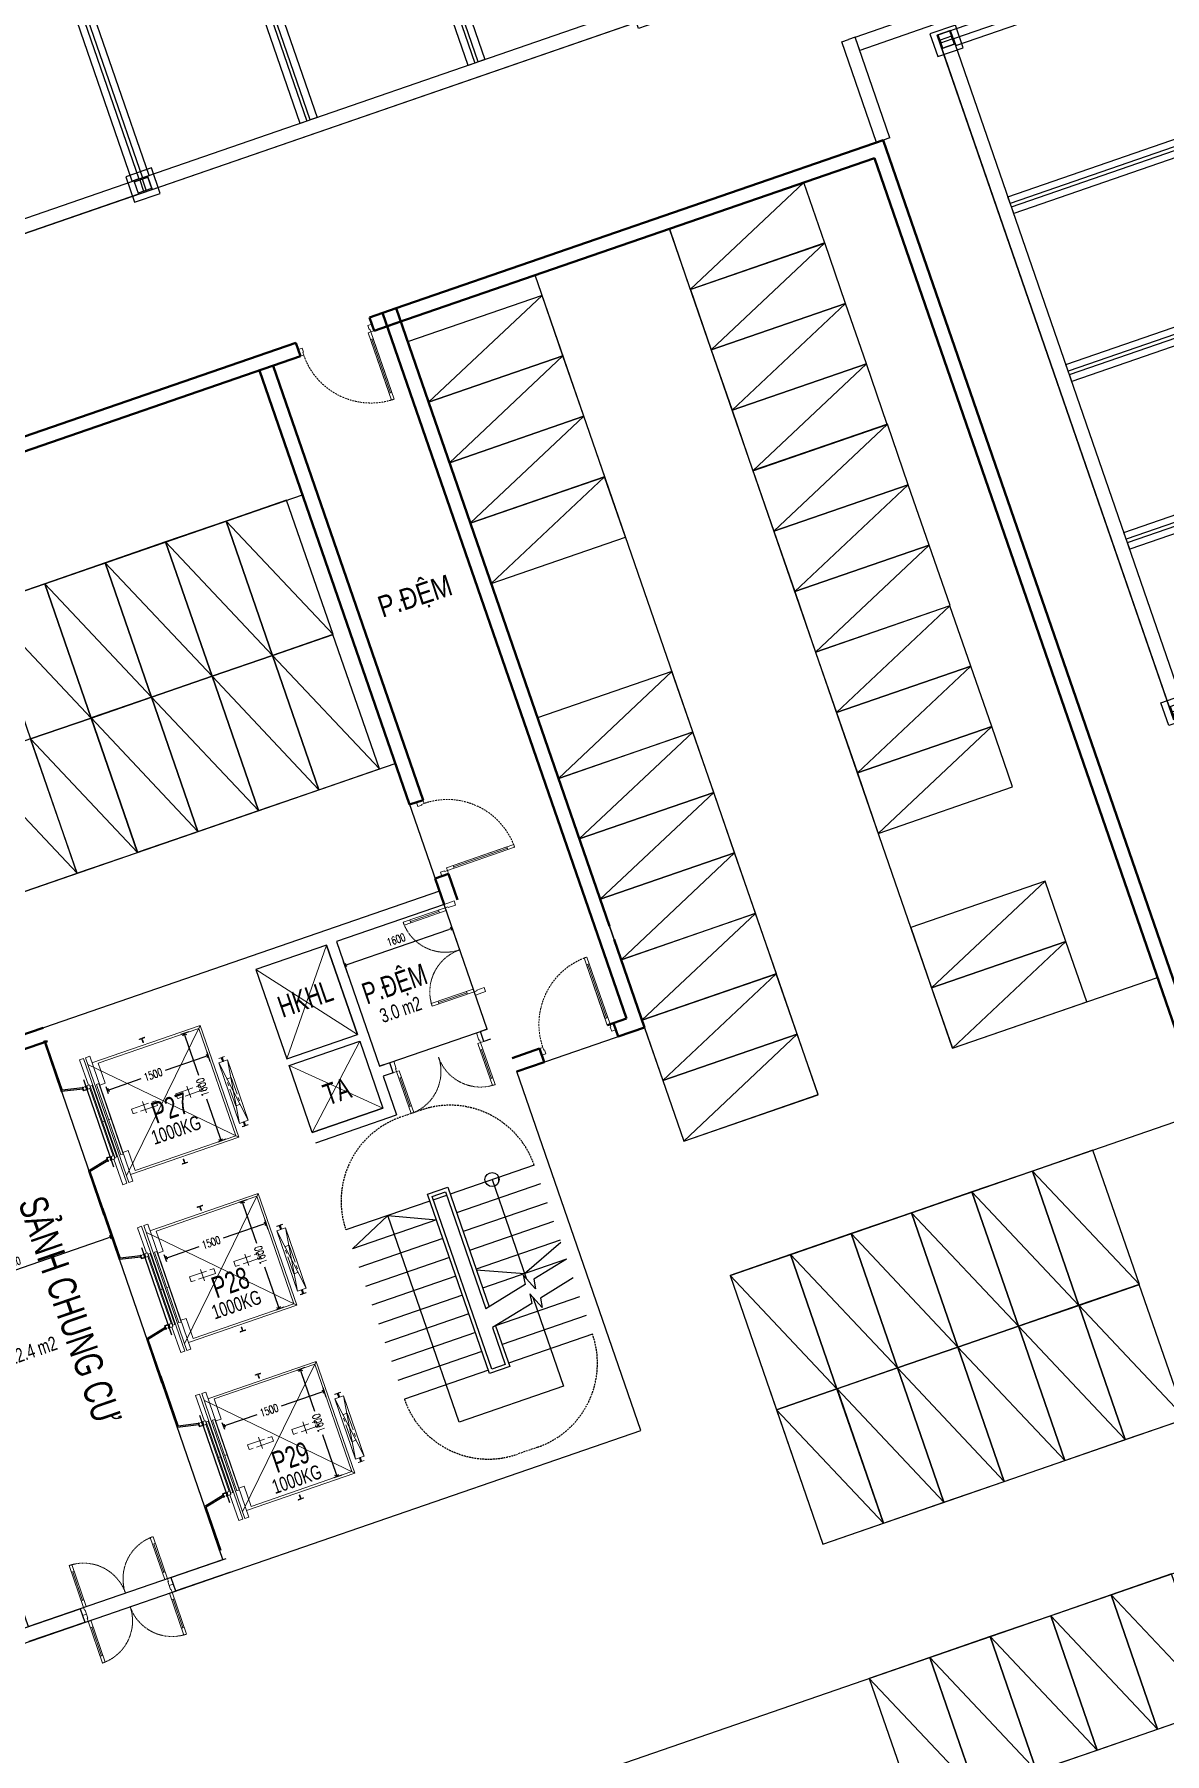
# Model space of a CAD drawing. Header units: millimetres. Extents: x -1534340 to 1713810, y -1348191 to 1114081.
# Drawn here: x 1259372 to 1275272, y -686458 to -662261 of the extents above; entities that cross this region are included whole.
import ezdxf
from ezdxf.enums import TextEntityAlignment as Align

# ---------------------------------------------------------------- set-up
doc = ezdxf.new("R2010")
doc.units = ezdxf.units.MM
doc.header["$LTSCALE"] = 100
doc.header["$PDMODE"] = 32
doc.header["$PDSIZE"] = 2.5
for name, pattern in [('DASHED', [4.5, 3, -1.5]), ('HIDDEN', [0.375, 0.25, -0.125]), ('Xref_ST_MBDV Cot vach 30.7.2022$0$CENTERX2', [4, 2.5, -0.5, 0.5, -0.5]), ('Xref_ST_MBDV Cot vach 30.7.2022$0$DASHDOT', [1, 0.5, -0.25, 0, -0.25]), ('Xref_ST_MBDV Cot vach 30.7.2022$0$HIDDEN', [0.375, 0.25, -0.125]), ('Xref_ST_MBDV Cot vach 30.7.2022$0$HIDDEN2', [0.1875, 0.125, -0.0625]), ('Xref_ST_MBDV Cot vach 30.7.2022$0$PHANTOMX2', [5, 2.5, -0.5, 0.5, -0.5, 0.5, -0.5])]:
    doc.linetypes.add(name, pattern=pattern)
for name, color, linetype in [('ccu12-Manh', 8, 'Continuous'), ('KT-Kich thuoc', 9, 'Continuous'), ('Wall FF', 4, 'Continuous'), ('xe cơ khí', 251, 'Continuous'), ('xemay', 39, 'Continuous'), ('Xref_ST_MBDV Cot vach 30.7.2022$0$A-FLOR-STRS-ARROW', 8, 'Continuous'), ('Xref_ST_MBDV Cot vach 30.7.2022$0$KT-Net manh', 139, 'Continuous'), ('Xref_ST_MBDV Cot vach 30.7.2022$0$KT-Text', 7, 'Continuous'), ('Xref_ST_MBDV Cot vach 30.7.2022$0$KT-Thay', 7, 'Continuous'), ('Xref_ST_MBDV Cot vach 30.7.2022$0$KT-Tuong', 1, 'Continuous'), ('Xref_ST_MBDV Cot vach 30.7.2022$0$Xref_ST_MBDV Cot vach 30.7.2022|Xref_ST_MBDV Cot vach 30.7.2022|Xref_ST_MBDV Cot vach 30.7.2022|Xref_ST_MBDV Cot vach 30.7.2022|A-WALL-PATT', 251, 'Continuous'), ('Xref_ST_MBDV Cot vach 30.7.2022$0$Xref_ST_MBDV Cot vach 30.7.2022|Xref_ST_MBDV Cot vach 30.7.2022|Xref_ST_MBDV Cot vach 30.7.2022|Xref_ST_MBDV Cot vach 30.7.2022|Site_plot line', 1, 'Xref_ST_MBDV Cot vach 30.7.2022$0$DASHDOT')]:
    doc.layers.add(name, color=color, linetype=linetype)
for name, color, linetype, lineweight in [('CUA', 37, 'Continuous', 13), ('KT-Net cat', 1, 'Continuous', 40), ('KT-TUONG', 2, 'Continuous', 13), ('SPE-MEP-HVAC', 140, 'Continuous', 0), ('Xref_ST_MBDV Cot vach 30.7.2022$0$CUA', 37, 'Continuous', 13), ('Xref_ST_MBDV Cot vach 30.7.2022$0$KT-Noi that', 36, 'Continuous', 9)]:
    doc.layers.add(name, color=color, linetype=linetype, lineweight=lineweight)
doc.styles.add('Xref_ST_MBDV Cot vach 30.7.2022$0$Arial', font='arial.ttf', dxfattribs={"width": 0.7})
doc.styles.add('Xref_ST_MBDV Cot vach 30.7.2022$0$DIM', font='vnsimli.shx', dxfattribs={"width": 0.7})
doc.styles.add('Xref_ST_MBDV Cot vach 30.7.2022$0$xref.N.Cot vach tang N2$0$DIM', font='vnsimli.shx', dxfattribs={"width": 0.7})
doc.dimstyles.new('Xref_ST_MBDV Cot vach 30.7.2022$0$CCU 1-100 A1', dxfattribs={"dimscale": 100, "dimtxt": 2.2, "dimasz": 1, "dimexe": 1, "dimexo": 0, "dimgap": 1, "dimtad": 1, "dimdec": 0, "dimdsep": 46, "dimtxsty": 'Xref_ST_MBDV Cot vach 30.7.2022$0$DIM', "dimblk1": 'Xref_ST_MBDV Cot vach 30.7.2022$0$_ARCHTICK', "dimblk2": 'Xref_ST_MBDV Cot vach 30.7.2022$0$_ARCHTICK', "dimsah": 1, "dimcen": 0, "dimdle": 1, "dimclrd": 256, "dimclre": 256, "dimclrt": 31, "dimadec": 0, "dimazin": 0, "dimtfac": 1, "dimtdec": 0, "dimtix": 1, "dimtmove": 2, "dimatfit": 3, "dimldrblk": 'Xref_ST_MBDV Cot vach 30.7.2022$0$_ARCHTICK', "dimfxl": 8, "dimtolj": 1, "dimarcsym": 0})
doc.dimstyles.new('Xref_ST_MBDV Cot vach 30.7.2022$0$xref.N.Cot vach tang N2$0$CCU 1-100 A1', dxfattribs={"dimscale": 100, "dimtxt": 2.2, "dimasz": 1, "dimexe": 1, "dimexo": 0, "dimgap": 1, "dimtad": 1, "dimdec": 0, "dimdsep": 46, "dimtxsty": 'Xref_ST_MBDV Cot vach 30.7.2022$0$xref.N.Cot vach tang N2$0$DIM', "dimblk1": 'Xref_ST_MBDV Cot vach 30.7.2022$0$xref.N.Cot vach tang N2$0$_ARCHTICK', "dimblk2": 'Xref_ST_MBDV Cot vach 30.7.2022$0$xref.N.Cot vach tang N2$0$_ARCHTICK', "dimsah": 1, "dimcen": 0, "dimdle": 1, "dimclrd": 256, "dimclre": 256, "dimclrt": 31, "dimadec": 0, "dimazin": 0, "dimtfac": 1, "dimtdec": 0, "dimtix": 1, "dimtmove": 2, "dimatfit": 3, "dimldrblk": 'Xref_ST_MBDV Cot vach 30.7.2022$0$xref.N.Cot vach tang N2$0$_ARCHTICK', "dimfxl": 8, "dimtolj": 1, "dimarcsym": 0})

# ---------------------------------------------------------------- blocks, each defined once
blk = doc.blocks.new('*U2308')
for p, q in [((-1260, 525), (-1300, 525)), ((-1280, 100), (-1280, 525)), ((-90, 525), (-50, 525)), ((-70, 100), (-70, 525)), ((-1260, 100), (-1300, 100)), ((-90, 100), (-50, 100))]:
    blk.add_line(p, q)
for points in [[(-1300, 0), (-1260, 0), (-1260, 625), (-1300, 625)], [(-50, 0), (-90, 0), (-90, 625), (-50, 625)], [(-1350, -150), (-1290, -150), (-1290, -40), (-1300, -40), (-1300, 0), (-1350, 0)], [(0, -150), (-60, -150), (-60, -40), (-50, -40), (-50, 0), (0, 0)]]:
    blk.add_lwpolyline(points, close=True)
at = {"linetype": 'Xref_ST_MBDV Cot vach 30.7.2022$0$HIDDEN2'}
for centre, start, end in [((-1300, 0), 0, 90), ((-50, 0), 90, 180)]:
    blk.add_arc(centre, 625, start, end, dxfattribs=at)
blk = doc.blocks.new('Xref_ST_MBDV Cot vach 30.7.2022$0$xref.N.Cot vach tang N2$0$_Open90')
at = {"color": 0, "linetype": 'ByBlock', "lineweight": -2}
for p, q in [((0, 0), (-1, 0)), ((-0.5, 0.5), (0, 0)), ((0, 0), (-0.5, -0.5))]:
    blk.add_line(p, q, dxfattribs=at)
blk = doc.blocks.new('*D321')
at = {"layer": 'Defpoints', "color": 5, "transparency": 16777216}
for p, q in [((-24794, 28127), (-23376, 28616)), ((-23259, 28433), (-23345, 28680)), ((-24772, 27910), (-24857, 28158))]:
    blk.add_line(p, q, dxfattribs=at)
at = {"layer": 'Defpoints', "color": 0, "transparency": 16777216}
for p in [(-23328, 28633), (-23259, 28433), (-24772, 27910)]:
    blk.add_point(p, dxfattribs=at)
at = {"layer": 'Defpoints', "color": 5, "transparency": 16777216, "xscale": 50, "yscale": 50, "zscale": 50}
for p, rotation in [((-23328, 28633), 19.04713795664901), ((-24841, 28111), 199.047137956649)]:
    blk.add_blockref('Xref_ST_MBDV Cot vach 30.7.2022$0$xref.N.Cot vach tang N2$0$_Open90', p, dxfattribs=dict(at, rotation=rotation))
at = {"layer": 'Defpoints', "color": 5, "transparency": 16777216, "insert": (-24119, 28471), "char_height": 110, "attachment_point": 5, "rotation": 19.0471, "style": 'Xref_ST_MBDV Cot vach 30.7.2022$0$xref.N.Cot vach tang N2$0$DIM'}
blk.add_mtext('\\A1;1600', dxfattribs=at)
blk = doc.blocks.new('Xref_ST_MBDV Cot vach 30.7.2022$0$xref.N.Cot vach tang N2$0$_ARCHTICK')
at = {"color": 0, "linetype": 'ByBlock', "const_width": 0.15}
blk.add_lwpolyline([(-0.5, -0.5), (0.5, 0.5)], dxfattribs=at)
blk = doc.blocks.new('*U2307')
for p, q in [((-1260, 525), (-1300, 525)), ((-1280, 100), (-1280, 525)), ((-90, 525), (-50, 525)), ((-70, 100), (-70, 525)), ((-1260, 100), (-1300, 100)), ((-90, 100), (-50, 100))]:
    blk.add_line(p, q)
for points in [[(-1300, 0), (-1260, 0), (-1260, 625), (-1300, 625)], [(-50, 0), (-90, 0), (-90, 625), (-50, 625)], [(-1350, -100), (-1290, -100), (-1290, -40), (-1300, -40), (-1300, 0), (-1350, 0)], [(0, -100), (-60, -100), (-60, -40), (-50, -40), (-50, 0), (0, 0)]]:
    blk.add_lwpolyline(points, close=True)
at = {"linetype": 'Xref_ST_MBDV Cot vach 30.7.2022$0$HIDDEN2'}
for centre, start, end in [((-1300, 0), 0, 90), ((-50, 0), 90, 180)]:
    blk.add_arc(centre, 625, start, end, dxfattribs=at)
blk = doc.blocks.new('*D319')
at = {"layer": 'Defpoints', "color": 5, "transparency": 16777216}
for p, q in [((-28253, 24664), (-28108, 24244)), ((-30818, 23362), (-28172, 24275)), ((-30994, 23718), (-30849, 23298))]:
    blk.add_line(p, q, dxfattribs=at)
at = {"layer": 'Defpoints', "color": 0, "transparency": 16777216}
for p in [(-28253, 24664), (-28124, 24292), (-30994, 23718)]:
    blk.add_point(p, dxfattribs=at)
at = {"layer": 'Defpoints', "color": 5, "transparency": 16777216, "xscale": 50, "yscale": 50, "zscale": 50}
for p, rotation in [((-28124, 24292), 19.04748280654089), ((-30866, 23345), 199.0474828065409)]:
    blk.add_blockref('Xref_ST_MBDV Cot vach 30.7.2022$0$xref.N.Cot vach tang N2$0$_Open90', p, dxfattribs=dict(at, rotation=rotation))
at = {"layer": 'Defpoints', "color": 5, "transparency": 16777216, "insert": (-29529, 23918), "char_height": 110, "attachment_point": 5, "rotation": 19.0475, "style": 'Xref_ST_MBDV Cot vach 30.7.2022$0$xref.N.Cot vach tang N2$0$DIM'}
blk.add_mtext('\\A1;2900', dxfattribs=at)
blk = doc.blocks.new('Xref_ST_MBDV Cot vach 30.7.2022$0$_Open90')
at = {"color": 0, "linetype": 'ByBlock', "lineweight": -2}
for p, q in [((0, 0), (-1, 0)), ((-0.5, 0.5), (0, 0)), ((0, 0), (-0.5, -0.5))]:
    blk.add_line(p, q, dxfattribs=at)
blk = doc.blocks.new('*D185')
at = {"layer": 'Defpoints', "color": 5, "transparency": 16777216}
for p, q in [((-2230, 1494), (-2230, 1596)), ((-2180, 1546), (-1728, 1546)), ((-780, 1546), (-1372, 1546)), ((-730, 1457), (-730, 1596))]:
    blk.add_line(p, q, dxfattribs=at)
at = {"layer": 'Defpoints', "color": 0, "transparency": 16777216}
for p in [(-2230, 1546), (-2230, 1494), (-730, 1457)]:
    blk.add_point(p, dxfattribs=at)
at = {"layer": 'Defpoints', "color": 5, "transparency": 16777216, "xscale": 50, "yscale": 50, "zscale": 50, "rotation": 180}
blk.add_blockref('Xref_ST_MBDV Cot vach 30.7.2022$0$_Open90', (-2230, 1546), dxfattribs=at)
at = {"layer": 'Defpoints', "color": 5, "transparency": 16777216, "xscale": 50, "yscale": 50, "zscale": 50}
blk.add_blockref('Xref_ST_MBDV Cot vach 30.7.2022$0$_Open90', (-730, 1546), dxfattribs=at)
at = {"layer": 'Defpoints', "color": 5, "transparency": 16777216, "insert": (-1550, 1546), "char_height": 110, "attachment_point": 5, "style": 'Xref_ST_MBDV Cot vach 30.7.2022$0$DIM'}
blk.add_mtext('\\A1;1500', dxfattribs=at)
blk = doc.blocks.new('Xref_ST_MBDV Cot vach 30.7.2022$0$_ARCHTICK')
at = {"color": 0, "linetype": 'ByBlock', "const_width": 0.15}
blk.add_lwpolyline([(-0.5, -0.5), (0.5, 0.5)], dxfattribs=at)
blk = doc.blocks.new('*D186')
at = {"layer": 'Defpoints', "color": 5, "transparency": 16777216}
for p, q in [((-879, 1950), (-1000, 1950)), ((-950, 1900), (-950, 1328)), ((-950, 400), (-950, 972)), ((-879, 350), (-1000, 350))]:
    blk.add_line(p, q, dxfattribs=at)
at = {"layer": 'Defpoints', "color": 0, "transparency": 16777216}
for p in [(-879, 1950), (-950, 350), (-879, 350)]:
    blk.add_point(p, dxfattribs=at)
at = {"layer": 'Defpoints', "color": 5, "transparency": 16777216, "xscale": 50, "yscale": 50, "zscale": 50}
for p, rotation in [((-950, 1950), 90), ((-950, 350), 270)]:
    blk.add_blockref('Xref_ST_MBDV Cot vach 30.7.2022$0$_Open90', p, dxfattribs=dict(at, rotation=rotation))
at = {"layer": 'Defpoints', "color": 5, "transparency": 16777216, "insert": (-950, 1150), "char_height": 110, "attachment_point": 5, "rotation": 90, "style": 'Xref_ST_MBDV Cot vach 30.7.2022$0$DIM'}
blk.add_mtext('\\A1;1600', dxfattribs=at)
blk = doc.blocks.new('Xref_ST_MBDV Cot vach 30.7.2022$0$Tuong Vay01-flat-1')
at = {"layer": 'Xref_ST_MBDV Cot vach 30.7.2022$0$Xref_ST_MBDV Cot vach 30.7.2022|Xref_ST_MBDV Cot vach 30.7.2022|Xref_ST_MBDV Cot vach 30.7.2022|Xref_ST_MBDV Cot vach 30.7.2022|A-WALL-PATT'}
h = blk.add_hatch(dxfattribs=at)
h.set_pattern_fill('ACET-2D-VATLIEU04', color=256, scale=50, pattern_type=2)
h.set_pattern_definition([(50, (-11139561.84, -1407213.45), (-225.902474, 189.5546825), [37.5, -412.5]), (355, (-11139561.84, -1407213.45), (32.127212, 367.215716), [30, -330]), (100.4514, (-11139531.95, -1407216.06), (-341.231527, -62.944187), [31.870095, -350.571056]), (46.1842, (-11139561.84, -1407113.45), (-319.180497, 306.252097), [56.25, -618.75]), (96.6356, (-11139517.37, -1407120.34), (-516.995922, -60.144022), [47.805144, -525.8565]), (351.1842, (-11139561.84, -1407113.45), (84.740774, 546.39543), [45, -495]), (21, (-11139511.84, -1407138.45), (-105.680822, 275.3079534), [37.5, -412.5]), (326, (-11139511.84, -1407138.45), (206.128805, 305.59852), [30, -330]), (71.4514, (-11139486.97, -1407155.22), (-328.963765, 110.380101), [31.870095, -350.571056]), (37.5, (-11139561.84, -1407213.45), (-78.1345294, 101.8269012), [0, -326, 0, -335, 0, -331.25]), (7.5, (-11139561.84, -1407213.45), (-23.2793464, 176.824191), [0, -191, 0, -318.5, 0, -126.25]), (327.5, (-11139673.34, -1407213.45), (71.9444175, 112.9301145), [0, -125, 0, -390, 0, -517.5000003]), (317.5, (-11139723.34, -1407213.45), (158.0205496, 172.449169), [0, -162.5, 0, -259, 0, -367.5]), (45, (-11139561.84, -1407213.45), (-150.260191, 150.260191), []), (45, (-11139561.84, -1407152.2), (-150.260191, 150.260191), [])])
h.paths.add_polyline_path([(-82665, -118500), (-81837, -121132), (-80903, -123728), (-79863, -126284), (-78720, -128795), (-77475, -131258), (-76131, -133667), (-74689, -136020), (-73153, -138312), (-71525, -140539), (-69807, -142699), (-68002, -144786), (-66114, -146798), (-64145, -148731), (-62100, -150582), (-59980, -152349), (-57790, -154027), (-55533, -155614), (-53213, -157109), (-50835, -158507), (-48401, -159807), (-45916, -161007), (-43385, -162104), (-40811, -163097), (-38198, -163985), (-35551, -164765), (-32875, -165436), (-30174, -165998), (-27451, -166448), (-24702, -166789), (-4397, -168938), (36420, -167648), (41836, -160719), (12445, -24368), (8473, -9249), (-4719, -5521), (-10557, -9947), (-34021, -27848), (-39777, -32009), (-41249, -35294), (-45787, -38574), (-49368, -38942), (-57644, -44924), (-59845, -46601), (-61969, -48362), (-64020, -50208), (-65993, -52137), (-67887, -54144), (-69696, -56226), (-71420, -58381), (-73054, -60604), (-74596, -62892), (-76043, -65242), (-77394, -67648), (-78645, -70107), (-79794, -72615), (-80841, -75168), (-81782, -77762), (-82617, -80392), (-83343, -83054), (-83961, -85743), (-84468, -88455), (-84865, -91186), (-85149, -93930), (-85321, -96684), (-85381, -99530), (-85329, -102201), (-85163, -104955), (-84886, -107701), (-84496, -110432), (-83996, -113146), (-83385, -115836)], flags=16)
h.paths.add_polyline_path([(-83625, -118781), (-82785, -121452), (-81837, -124086), (-80781, -126680), (-79621, -129228), (-78358, -131727), (-76994, -134172), (-75531, -136560), (-73973, -138886), (-72320, -141146), (-70577, -143337), (-68746, -145455), (-66829, -147497), (-64832, -149459), (-62755, -151337), (-60604, -153130), (-58382, -154833), (-56092, -156444), (-53738, -157960), (-51324, -159379), (-48854, -160699), (-46333, -161916), (-43764, -163030), (-41151, -164038), (-38500, -164938), (-35814, -165730), (-33098, -166411), (-30357, -166981), (-27595, -167438), (-24816, -167783), (-4434, -169940), (36920, -168633), (42913, -160966), (13418, -24135), (9295, -8442), (-4926, -4424), (-11163, -9151), (-34617, -27045), (-40580, -31355), (-42052, -34640), (-46156, -37607), (-49737, -37975), (-58240, -44121), (-60467, -45819), (-62623, -47605), (-64704, -49479), (-66707, -51435), (-68628, -53472), (-70465, -55586), (-72214, -57772), (-73872, -60029), (-75437, -62350), (-76905, -64734), (-78276, -67176), (-79545, -69672), (-80712, -72217), (-81774, -74808), (-82729, -77440), (-83576, -80109), (-84314, -82810), (-84940, -85539), (-85455, -88291), (-85857, -91062), (-86146, -93847), (-86321, -96642), (-86382, -99529), (-86328, -102241), (-86160, -105036), (-85879, -107821), (-85484, -110593), (-84976, -113347), (-84356, -116078)])
at = {"layer": 'Xref_ST_MBDV Cot vach 30.7.2022$0$Xref_ST_MBDV Cot vach 30.7.2022|Xref_ST_MBDV Cot vach 30.7.2022|Xref_ST_MBDV Cot vach 30.7.2022|Xref_ST_MBDV Cot vach 30.7.2022|Site_plot line', "ltscale": 5000}
blk.add_arc((-17764, -99529), 69167, 126.14636, 263.7927, dxfattribs=at)
blk = doc.blocks.new('*U2440')
blk.add_line((105, -62), (903, 2))
for points in [[(-100, -8), (-95, -68), (-35, -63), (-36, -53), (4, -50), (0, 0)], [(4, -50), (1001, 30), (1004, -10), (7, -90)], [(104, -42), (107, -82), (904, -18), (901, 22)], [(-12, -1104), (-17, -1045), (43, -1040), (44, -1050), (84, -1047), (88, -1096)]]:
    blk.add_lwpolyline(points, close=True)
at = {"linetype": 'HIDDEN'}
blk.add_arc((4, -50), 1000, 274.5788, 4.5788, dxfattribs=at)
blk = doc.blocks.new('*U2443')
blk.add_line((-94, -78), (-892, -142))
for points in [[(100, 8), (104, -52), (45, -57), (44, -47), (4, -50), (0, 0)], [(4, -50), (-993, -130), (-990, -170), (7, -90)], [(-96, -58), (-92, -98), (-890, -162), (-893, -122)], [(187, -1089), (183, -1029), (123, -1033), (124, -1043), (84, -1047), (88, -1096)]]:
    blk.add_lwpolyline(points, close=True)
at = {"linetype": 'HIDDEN'}
blk.add_arc((4, -50), 1000, 184.5788, 274.5788, dxfattribs=at)
blk = doc.blocks.new('cot')
at = {"layer": 'xe cơ khí'}
for points in [[(11052751, 1251358), (11053091, 1251358), (11053091, 1250978), (11052751, 1250978)], [(11052801, 1251268), (11053001, 1251268), (11053001, 1251252), (11052801, 1251252)], [(11052801, 1251268), (11053001, 1251268), (11053001, 1251068), (11052801, 1251068)], [(11052921, 1251252), (11052921, 1251084), (11052881, 1251084), (11052881, 1251252)], [(11052801, 1251084), (11053001, 1251084), (11053001, 1251068), (11052801, 1251068)]]:
    blk.add_lwpolyline(points, close=True, dxfattribs=at)
blk = doc.blocks.new('bbbb5')
at = {"layer": 'xe cơ khí'}
for points in [[(7840, 6380), (7460, 6380), (7460, 6000), (7840, 6000)], [(175, 6090), (275, 6090), (275, 290), (175, 290)], [(7550, 6290), (250, 6290), (250, 6090), (7550, 6090)], [(2525, 6090), (2625, 6090), (2625, 290), (2525, 290)], [(2675, 6090), (2775, 6090), (2775, 290), (2675, 290)], [(5025, 6090), (5125, 6090), (5125, 290), (5025, 290)], [(5175, 6090), (5275, 6090), (5275, 290), (5175, 290)], [(7625, 6090), (7525, 6090), (7525, 290), (7625, 290)], [(7750, 6290), (7550, 6290), (7550, 6274), (7750, 6274)], [(7750, 6290), (7550, 6290), (7550, 6090), (7750, 6090)], [(7750, 6106), (7550, 6106), (7550, 6090), (7750, 6090)], [(7630, 6274), (7630, 6106), (7670, 6106), (7670, 6274)], [(7675, 6090), (7775, 6090), (7775, 290), (7675, 290)], [(7750, 6290), (12550, 6290), (12550, 6090), (7750, 6090)], [(10125, 6090), (10025, 6090), (10025, 290), (10125, 290)], [(10275, 6090), (10175, 6090), (10175, 290), (10275, 290)], [(12625, 6090), (12525, 6090), (12525, 290), (12625, 290)], [(250, 290), (7550, 290), (7550, 90), (250, 90)], [(7840, 380), (7460, 380), (7460, 0), (7840, 0)], [(7750, 290), (7550, 290), (7550, 274), (7750, 274)], [(7750, 290), (7550, 290), (7550, 90), (7750, 90)], [(7630, 274), (7630, 106), (7670, 106), (7670, 274)], [(12550, 290), (7750, 290), (7750, 90), (12550, 90)], [(7750, 106), (7550, 106), (7550, 90), (7750, 90)]]:
    blk.add_lwpolyline(points, close=True, dxfattribs=at)
for p in [(-11052751, -1244978), (-11052751, -1250978)]:
    blk.add_blockref('cot', p, dxfattribs=at)
at = {"layer": 'xe cơ khí', "xscale": -1}
for p in [(11065551, -1244978), (11065551, -1250978)]:
    blk.add_blockref('cot', p, dxfattribs=at)
blk = doc.blocks.new('bbbb4')
at = {"layer": 'xe cơ khí'}
for points in [[(175, 6090), (275, 6090), (275, 290), (175, 290)], [(10050, 6290), (250, 6290), (250, 6090), (10050, 6090)], [(2525, 6090), (2625, 6090), (2625, 290), (2525, 290)], [(2675, 6090), (2775, 6090), (2775, 290), (2675, 290)], [(5025, 6090), (5125, 6090), (5125, 290), (5025, 290)], [(5175, 6090), (5275, 6090), (5275, 290), (5175, 290)], [(7525, 6090), (7625, 6090), (7625, 290), (7525, 290)], [(7675, 6090), (7775, 6090), (7775, 290), (7675, 290)], [(10125, 6090), (10025, 6090), (10025, 290), (10125, 290)], [(250, 290), (10050, 290), (10050, 90), (250, 90)]]:
    blk.add_lwpolyline(points, close=True, dxfattribs=at)
for p in [(-11052751, -1244978), (-11052751, -1250978)]:
    blk.add_blockref('cot', p, dxfattribs=at)
at = {"layer": 'xe cơ khí', "xscale": -1}
for p in [(11063051, -1244978), (11063051, -1250978)]:
    blk.add_blockref('cot', p, dxfattribs=at)
blk = doc.blocks.new('xecokhi B1')
at = {"layer": 'xe cơ khí'}
for points in [[(-66591, 55153), (-54586, 59297), (-56610, 65158), (-68614, 61013)], [(-47302, 49382), (-50630, 59023), (-44770, 61047), (-41441, 51405)]]:
    blk.add_lwpolyline(points, close=True, dxfattribs=at)
for name, p, rotation in [('bbbb5', (-56592, 65259), 199.047137940156), ('bbbb4', (-41340, 51387), 109.0471379532172)]:
    blk.add_blockref(name, p, dxfattribs=dict(at, rotation=rotation))
blk = doc.blocks.new('plot bike')
at = {"linetype": 'HIDDEN', "ltscale": 1000}
blk.add_line((0, 450), (2000, -450), dxfattribs=at)
blk.add_lwpolyline([(0, 450), (2000, 450), (2000, -450), (0, -450)], close=True, dxfattribs=at)
blk = doc.blocks.new('dfgdgdggd')
at = {"layer": 'xemay'}
for p, q in [((-47532, 45758), (-51513, 57290)), ((-50415, 44763), (-54396, 56295)), ((-52305, 44110), (-56287, 55642)), ((-70995, 48605), (-59561, 52553)), ((-69690, 44824), (-58255, 48772)), ((-50415, 44763), (-47532, 45758)), ((-54748, 45057), (-54196, 43458)), ((-54196, 43458), (-52305, 44110)), ((-53543, 41567), (-46879, 43868)), ((-53004, 40005), (-52238, 37786)), ((-52238, 37786), (-45574, 40087)), ((-65007, 31262), (-44921, 38196)), ((-64355, 29371), (-44268, 36306))]:
    blk.add_line(p, q, dxfattribs=at)
for p, xscale, rotation in [((-52359, 56522), -0.9999999999999989, 19.04713796363413), ((-52065, 55672), -0.9999999999999989, 19.04713796363413), ((-56042, 54933), -0.9999999999999989, 19.04713796363413), ((-51771, 54821), -0.9999999999999989, 19.04713796363413), ((-55748, 54083), -0.9999999999999989, 19.04713796363413), ((-51478, 53970), -0.9999999999999989, 19.04713796363413), ((-55454, 53232), -0.9999999999999989, 19.04713796363413), ((-51184, 53120), -0.9999999999999989, 19.04713796363413), ((-55161, 52381), -0.9999999999999989, 19.04713796363413), ((-50890, 52269), -0.9999999999999989, 19.04713796363413), ((-59555, 50439), -1, 289.0471379636341), ((-60406, 50145), -1, 289.0471379636341), ((-61257, 49852), -1, 289.0471379636341), ((-50596, 51418), -0.9999999999999989, 19.04713796363413), ((-62108, 49558), -1, 289.0471379636341), ((-62958, 49264), -1, 289.0471379636341), ((-50303, 50567), -0.9999999999999989, 19.04713796363413), ((-58903, 48549), -1, 289.0471379636341), ((-59753, 48255), -1, 289.0471379636341), ((-50009, 49717), -0.9999999999999989, 19.04713796363413), ((-60604, 47961), -1, 289.0471379636341), ((-54214, 49640), -0.9999999999999989, 19.04713796363413), ((-61455, 47668), -1, 289.0471379636341), ((-62306, 47374), -1, 289.0471379636341), ((-53921, 48789), -0.9999999999999989, 19.04713796363413), ((-49715, 48866), -0.9999999999999989, 19.04713796363413), ((-63156, 47080), -1, 289.0471379636341), ((-53627, 47939), -0.9999999999999989, 19.04713796363413), ((-53333, 47088), -0.9999999999999989, 19.04713796363413), ((-48965, 46692), -0.9999999999999989, 19.04713796363413), ((-53039, 46237), -0.9999999999999989, 19.04713796363413), ((-48671, 45841), -0.9999999999999989, 19.04713796363413), ((-52746, 45386), -0.9999999999999989, 19.04713796363413), ((-52452, 44536), -0.9999999999999989, 19.04713796363413), ((-48211, 41292), -1, 289.0471379636341), ((-49062, 40998), -1, 289.0471379636341), ((-49913, 40705), -1, 289.0471379636341), ((-50763, 40411), -1, 289.0471379636341), ((-51614, 40117), -1, 289.0471379636341), ((-52465, 39823), -1, 289.0471379636341), ((-47559, 39402), -1, 289.0471379636341), ((-48409, 39108), -1, 289.0471379636341), ((-49260, 38814), -1, 289.0471379636341), ((-50111, 38520), -1, 289.0471379636341), ((-50961, 38227), -1, 289.0471379636341), ((-51812, 37933), -1, 289.0471379636341), ((-47104, 35327), -1, 289.0471379636341), ((-47955, 35033), -1, 289.0471379636341), ((-48805, 34739), -1, 289.0471379636341), ((-49656, 34446), -1, 289.0471379636341), ((-50507, 34152), -1, 289.0471379636341)]:
    blk.add_blockref('plot bike', p, dxfattribs=dict(at, xscale=xscale, rotation=rotation))
blk = doc.blocks.new('*U1526')
blk.add_line((94, 78), (892, 142))
for points in [[(-187, 1089), (-183, 1029), (-123, 1033), (-124, 1043), (-84, 1047), (-88, 1096)], [(-100, -8), (-104, 52), (-45, 57), (-44, 47), (-4, 50), (0, 0)], [(-4, 50), (993, 130), (990, 170), (-7, 90)], [(96, 58), (92, 98), (890, 162), (893, 122)]]:
    blk.add_lwpolyline(points, close=True)
at = {"linetype": 'HIDDEN'}
blk.add_arc((-4, 50), 1000, 4.5788, 94.5788, dxfattribs=at)
blk = doc.blocks.new('tuongnam')
at = {"layer": 'Defpoints'}
for points in [[(-24350.7, 26691.1), (-22838.3, 27213.2), (-23443.7, 28966.7), (-24956.1, 28444.5)], [(-25656.4, 26795.7), (-24663.9, 27138.4), (-25097.9, 28395.6), (-26090.4, 28052.9)], [(-25623.7, 26701.2), (-24631.2, 27043.9), (-24304.9, 26098.6), (-25297.4, 25755.9)]]:
    blk.add_lwpolyline(points, close=True, dxfattribs=at)
at = {"layer": 'KT-Net cat'}
for p, q in [((-31922.6, 26253.8), (-29086, 27230.3)), ((-31857.5, 26064.7), (-29020.9, 27041.2))]:
    blk.add_line(p, q, dxfattribs=at)
at = {"layer": 'SPE-MEP-HVAC', "linetype": 'HIDDEN', "ltscale": 1500}
for p, q in [((-25656.4, 26795.7), (-25097.9, 28395.6)), ((-26090.4, 28052.9), (-24663.9, 27138.4)), ((-24631.2, 27043.9), (-25297.4, 25755.9)), ((-24304.9, 26098.6), (-25623.7, 26701.2))]:
    blk.add_line(p, q, dxfattribs=at)
at = {"layer": 'Xref_ST_MBDV Cot vach 30.7.2022$0$A-FLOR-STRS-ARROW'}
for points in [[(-21720.6, 23975.8), (-22179.8, 23692.4), (-22156.7, 23558.8), (-22329.7, 23751.4), (-22302.7, 23616.6), (-22854.4, 23276.2)], [(-21628.9, 23710.3), (-22088.2, 23426.9), (-22065.1, 23293.3), (-22238, 23485.9), (-22211, 23351.1), (-22762.7, 23010.7)]]:
    blk.add_lwpolyline(points, dxfattribs=at)
at = {"layer": 'Xref_ST_MBDV Cot vach 30.7.2022$0$KT-Net manh'}
blk.add_line((-22672.6, 25066), (-22673.8, 25127.8), dxfattribs=at)
blk.add_line((-22672.6, 25066), (-22673.8, 25127.8), dxfattribs=at)
blk.add_lwpolyline([(-31810, 26081), (-29297.2, 18802.6), (-26556, 19749), (-29061.2, 27027.3)], close=True, dxfattribs=at)
blk.add_lwpolyline([(-31810, 26081), (-29297.2, 18802.6), (-26556, 19749), (-29061.2, 27027.3)], close=True, dxfattribs=at)
at = {"layer": 'Xref_ST_MBDV Cot vach 30.7.2022$0$KT-Net manh', "linetype": 'Xref_ST_MBDV Cot vach 30.7.2022$0$HIDDEN'}
for points in [[(-22177.5, 25299.1, 0.4141313), (-23766.7, 26072.8), (-24050.8, 25974.7, 0.4141313), (-24824.2, 24385.3, 1.0000292)], [(-21355.1, 22917.1, -0.4141313), (-22128.5, 21327.7), (-22412.6, 21229.6, -0.4141313), (-24001.8, 22003.3, -1.0000292)]]:
    blk.add_lwpolyline(points, format="xyb", dxfattribs=at)
at = {"layer": 'Xref_ST_MBDV Cot vach 30.7.2022$0$KT-Net manh'}
for points in [[(-22768.3, 25095.1), (-22288.5, 23705.6)], [(-24732.8, 24120.7), (-24233.4, 24589.3), (-23551.3, 24528.6)], [(-22196.9, 23440.1), (-21985, 22826.5), (-21952.4, 22732), (-21764.8, 22188.5), (-23229.9, 21682.7), (-24233.4, 24589.3)], [(-22990.6, 23823.8), (-22311.4, 23771.8), (-21802.2, 24212.1)]]:
    blk.add_lwpolyline(points, dxfattribs=at)
blk.add_circle((-22768.3, 25095.1), 100, dxfattribs=at)
blk.add_circle((-22768.3, 25095.1), 100, dxfattribs=at)
at = {"layer": 'Xref_ST_MBDV Cot vach 30.7.2022$0$KT-Thay', "extrusion": (-1.21212e-08, -4.22423e-09, 1)}
for p, q in [((-22177.5, 25299.1), (-23359.1, 24891.2)), ((-22086.1, 25034.4), (-23267.7, 24626.5)), ((-23642.6, 24793.3), (-24824.2, 24385.3)), ((-21994.7, 24769.8), (-23176.3, 24361.8)), ((-23551.3, 24528.6), (-24732.8, 24120.7)), ((-21903.4, 24505.1), (-23084.9, 24097.2)), ((-23459.9, 24263.9), (-24641.4, 23856)), ((-21812, 24240.4), (-22993.6, 23832.5)), ((-23368.5, 23999.3), (-24550.1, 23591.3)), ((-21720.6, 23975.8), (-22902.2, 23567.8)), ((-23277.1, 23734.6), (-24458.7, 23326.7)), ((-23185.7, 23469.9), (-24367.3, 23062)), ((-21537.9, 23446.4), (-22719.4, 23038.5)), ((-23094.4, 23205.2), (-24275.9, 22797.3)), ((-21446.5, 23181.7), (-22628, 22773.8)), ((-23003, 22940.6), (-24184.6, 22532.6)), ((-21355.1, 22917.1), (-22536.7, 22509.1)), ((-22911.6, 22675.9), (-24093.2, 22268)), ((-22820.2, 22411.2), (-24001.8, 22003.3))]:
    blk.add_line(p, q, dxfattribs=at)
at = {"layer": 'Xref_ST_MBDV Cot vach 30.7.2022$0$KT-Thay'}
blk.add_line((-23595.4, 24809.6), (-23406.3, 24874.9), dxfattribs=at)
for points in [[(-22719.1, 23037.6), (-22520.3, 22461.9), (-22803.9, 22364), (-23675.3, 24887.8), (-23391.7, 24985.7), (-22810.8, 23303.2)], [(-22762.7, 23010.7), (-22583.9, 22492.8), (-22773, 22427.6), (-23611.7, 24856.8), (-23422.6, 24922.1), (-22854.4, 23276.2)]]:
    blk.add_lwpolyline(points, dxfattribs=at)
at = {"layer": 'Xref_ST_MBDV Cot vach 30.7.2022$0$KT-Tuong'}
for p, q in [((-25097.9, 28395.6), (-24663.9, 27138.4)), ((-24956.1, 28444.5), (-24350.7, 26691.1)), ((-25656.4, 26795.7), (-24663.9, 27138.4)), ((-22838.3, 27213.2), (-22932.9, 27180.6)), ((-25623.7, 26701.2), (-24631.2, 27043.9)), ((-24631.2, 27043.9), (-24304.9, 26098.6)), ((-22789.4, 27071.4), (-22883.9, 27038.8)), ((-24209, 26740), (-24350.7, 26691.1)), ((-24160, 26598.2), (-24301.8, 26549.3)), ((-24301.8, 26549.3), (-24114.1, 26005.8)), ((-25297.4, 25755.9), (-24304.9, 26098.6)), ((-25248.4, 25614.2), (-24114.1, 26005.8)), ((-27287.9, 19494.3), (-26507.7, 19762.9)), ((-27287.9, 19494.3), (-27222.8, 19305.2)), ((-27222.8, 19305.2), (-26442.6, 19573.8)), ((-29344.3, 18786.4), (-28564.4, 19054.8)), ((-28564.4, 19054.8), (-28499.3, 18865.7)), ((-29279.2, 18597.3), (-28499.3, 18865.7))]:
    blk.add_line(p, q, dxfattribs=at)
at = {"layer": 'Xref_ST_MBDV Cot vach 30.7.2022$0$KT-Tuong', "extrusion": (-3.35283e-09, 1.99852e-08, 1)}
for p, q in [((-22883.9, 27038.8), (-22932.9, 27180.6)), ((-24160, 26598.2), (-24209, 26740))]:
    blk.add_line(p, q, dxfattribs=at)
at = {"layer": 'Xref_ST_MBDV Cot vach 30.7.2022$0$CUA', "xscale": -1}
for name, p, rotation in [('*U2308', (-23003.2, 27690.6), 109.0471379530762), ('*U2308', (-22883.9, 27038.8), 199.0471379530761), ('*U2307', (-28564.4, 19054.8), 18.99710501133985)]:
    blk.add_blockref(name, p, dxfattribs=dict(at, rotation=rotation))
at = {"layer": 'Xref_ST_MBDV Cot vach 30.7.2022$0$CUA', "rotation": 198.9971050113357}
blk.add_blockref('*U2307', (-28499.3, 18865.7), dxfattribs=at)
at = {"layer": 'Xref_ST_MBDV Cot vach 30.7.2022$0$KT-Text', "style": 'Xref_ST_MBDV Cot vach 30.7.2022$0$Arial', "width": 0.7}
for s, height, rotation, p in [('P.ĐỆM', 300, 19.04714, (-24091.9, 27708.4)), ('HKHL', 300, 19.04714, (-25347.2, 27498)), ('TA', 300, 19.04714, (-24901.8, 26196.1)), ('P27', 300, 19.04748, (-27249.8, 25963)), ('SẢNH CHUNG CƯ', 400, 289, (-28892.6, 23183.3)), ('P28', 300, 19.04748, (-26401.1, 23505.4)), ('P29', 300, 19.04748, (-25554.2, 21047.2))]:
    blk.add_text(s, height=height, rotation=rotation, dxfattribs=at).set_placement(p, align=Align.CENTER)
at = {"layer": 'Xref_ST_MBDV Cot vach 30.7.2022$0$KT-Text', "color": 1, "style": 'Xref_ST_MBDV Cot vach 30.7.2022$0$Arial', "width": 0.7}
for s, rotation, p in [('3.0 m2', 19.04714, (-24023.2, 27393.8)), ('22.4 m2', 19, (-29201.7, 22594.1))]:
    blk.add_text(s, height=200, rotation=rotation, dxfattribs=at).set_placement(p, align=Align.CENTER)
at = {"layer": 'Xref_ST_MBDV Cot vach 30.7.2022$0$KT-Text', "style": 'Xref_ST_MBDV Cot vach 30.7.2022$0$Arial', "width": 0.7}
for p in [(-27519.4, 25582), (-26670.9, 23124.4), (-25822.4, 20666.8)]:
    blk.add_text('1000KG', height=200, rotation=19.04748, dxfattribs=at).set_placement(p)
at = {"layer": 'Defpoints', "color": 5}
dim = blk.add_linear_dim(base=(-23328.4, 28632.7), p1=(-24771.7, 27910.5), p2=(-23259.3, 28432.6), angle=199.04714, dimstyle='Xref_ST_MBDV Cot vach 30.7.2022$0$xref.N.Cot vach tang N2$0$CCU 1-100 A1', override={"dimscale": 50, "dimblk1": 'Xref_ST_MBDV Cot vach 30.7.2022$0$xref.N.Cot vach tang N2$0$_Open90', "dimblk2": 'Xref_ST_MBDV Cot vach 30.7.2022$0$xref.N.Cot vach tang N2$0$_Open90', "dimclrd": 5, "dimclre": 5, "dimclrt": 5, "dimlwd": 65535, "dimlwe": 65535}, dxfattribs=at)
dim.commit()
dim.dimension.update_dxf_attribs({"geometry": '*D321', "text_midpoint": (-24118.9, 28470.9)})
dim = blk.add_aligned_dim(p1=(-30994.2, 23717.9), p2=(-28253, 24664.3), distance=-394.2, dimstyle='Xref_ST_MBDV Cot vach 30.7.2022$0$xref.N.Cot vach tang N2$0$CCU 1-100 A1', override={"dimscale": 50, "dimblk1": 'Xref_ST_MBDV Cot vach 30.7.2022$0$xref.N.Cot vach tang N2$0$_Open90', "dimblk2": 'Xref_ST_MBDV Cot vach 30.7.2022$0$xref.N.Cot vach tang N2$0$_Open90', "dimclrd": 5, "dimclre": 5, "dimclrt": 5, "dimlwd": 65535, "dimlwe": 65535}, dxfattribs=at)
dim.commit()
dim.dimension.update_dxf_attribs({"geometry": '*D319', "text_midpoint": (-29529.2, 23917.7)})
blk = doc.blocks.new('Xref_ST_MBDV Cot vach 30.7.2022$0$TM 1000kg')
at = {"layer": 'Xref_ST_MBDV Cot vach 30.7.2022$0$KT-Net manh'}
for p, q in [((-2850, 2500), (-2850, 1742.2)), ((-2832, 2500), (-2832, 1754.4)), ((-2850, 1742.2), (-2847, 1742.2)), ((-2847, 1742.2), (-2847, 1739.2)), ((-2550, 1674.2), (-2847, 1739.2)), ((-2550, 1692.7), (-2832, 1754.4)), ((-2500, 1800), (-2500, 500)), ((-2850, 557.8), (-2847, 557.8)), ((-2850, -100), (-2850, 557.8)), ((-2550, 625.8), (-2847, 560.8)), ((-2847, 557.8), (-2847, 560.8)), ((-2550, 607.3), (-2832, 545.6)), ((-2832, -100), (-2832, 545.6))]:
    blk.add_line(p, q, dxfattribs=at)
at = {"layer": 'Xref_ST_MBDV Cot vach 30.7.2022$0$KT-Net manh', "const_width": 2}
for points in [[(-2847, 1742.2), (-2832, 1754.4)], [(-2847, 557.8), (-2832, 545.6)]]:
    blk.add_lwpolyline(points, dxfattribs=at)
at = {"layer": 'Xref_ST_MBDV Cot vach 30.7.2022$0$KT-Net manh', "ltscale": 2}
for points in [[(-2510, 1700), (-2500, 1700), (-2500, 1650), (-2550, 1650), (-2550, 1700), (-2540, 1700), (-2540, 1690), (-2541.6, 1690), (-2541.6, 1698.4), (-2548.4, 1698.4), (-2548.4, 1651.6), (-2501.6, 1651.6), (-2501.6, 1698.4), (-2508.4, 1698.4), (-2508.4, 1690), (-2510, 1690)], [(-2510, 600), (-2500, 600), (-2500, 650), (-2550, 650), (-2550, 600), (-2540, 600), (-2540, 610), (-2541.6, 610), (-2541.6, 601.6), (-2548.4, 601.6), (-2548.4, 648.4), (-2501.6, 648.4), (-2501.6, 601.6), (-2508.4, 601.6), (-2508.4, 610), (-2510, 610)]]:
    blk.add_lwpolyline(points, close=True, dxfattribs=at)
at = {"layer": 'Xref_ST_MBDV Cot vach 30.7.2022$0$KT-Noi that', "linetype": 'Continuous', "ltscale": 2}
for p, q in [((-2460, 2080), (-2460, 1700)), ((-2400, 2080), (-2460, 2080)), ((-2400, 220), (-2400, 2080)), ((-2370, 220), (-2370, 2080)), ((-2370, 2080), (-2310, 2080)), ((-2310, 220), (-2310, 2080)), ((-2310, 1981), (-700, 1981)), ((-2230, 1950), (-730, 1950)), ((-2230, 1950), (-2230, 1650)), ((-730, 1950), (-730, 350)), ((-700, 1981), (-700, 319)), ((-2455, 650), (-2455, 1650)), ((-2441.3, 620), (-2441.3, 1680)), ((-2411, 1680), (-2441.3, 1680)), ((-2411, 620), (-2411, 1680)), ((-2348, 625), (-2348, 1675)), ((-2348, 1675), (-2314, 1675)), ((-2314, 625), (-2314, 1675)), ((-2310, 1650), (-2230, 1650)), ((-2411, 1150), (-2441.3, 1150)), ((-2314, 1150), (-2348, 1150)), ((-2460, 220), (-2460, 600)), ((-2411, 620), (-2441.3, 620)), ((-2348, 625), (-2314, 625)), ((-2310, 650), (-2230, 650)), ((-2230, 350), (-2230, 650)), ((-2310, 319), (-700, 319)), ((-2230, 350), (-730, 350)), ((-2400, 220), (-2460, 220)), ((-2370, 220), (-2310, 220))]:
    blk.add_line(p, q, dxfattribs=at)
at = {"layer": 'Xref_ST_MBDV Cot vach 30.7.2022$0$KT-Noi that', "linetype": 'Xref_ST_MBDV Cot vach 30.7.2022$0$HIDDEN', "ltscale": 500}
for p, q in [((-2370, 1981), (-700, 319)), ((-2370, 319), (-700, 1981)), ((-495, 1400), (-625, 500)), ((-495, 500), (-625, 1400))]:
    blk.add_line(p, q, dxfattribs=at)
at = {"layer": 'Xref_ST_MBDV Cot vach 30.7.2022$0$KT-Noi that', "linetype": 'Continuous'}
for p, q in [((-1572.5, 2077), (-1572.5, 2082)), ((-1572.5, 2082), (-1535, 2082)), ((-1569.5, 2074), (-1540.1, 2070.9)), ((-1540, 2021), (-1540, 2050)), ((-1539, 2020), (-1535, 2020)), ((-1537.1, 2054.1), (-1537.1, 2067.9)), ((-1497.5, 2082), (-1535, 2082)), ((-1531, 2020), (-1535, 2020)), ((-1532.9, 2054.1), (-1532.9, 2067.9)), ((-1530, 2021), (-1530, 2050)), ((-1500.5, 2074), (-1529.9, 2070.9)), ((-1497.5, 2077), (-1497.5, 2082)), ((-603.5, 1460), (-574.4, 1460)), ((-603.5, 1456.8), (-603.5, 1460)), ((-603.5, 1456.8), (-574.4, 1456.8)), ((-516.5, 1460), (-545.6, 1460)), ((-516.5, 1456.8), (-545.6, 1456.8)), ((-516.5, 1456.8), (-516.5, 1460)), ((-568.2, 1406.2), (-568.2, 1450.6)), ((-565, 1406.2), (-565, 1450.6)), ((-558, 1403.2), (-562, 1403.2)), ((-558, 1400), (-562, 1400)), ((-555, 1406.2), (-555, 1450.6)), ((-551.8, 1406.2), (-551.8, 1450.6)), ((-568.2, 493.8), (-568.2, 449.4)), ((-565, 493.8), (-565, 449.4)), ((-558, 500), (-562, 500)), ((-558, 496.8), (-562, 496.8)), ((-555, 493.8), (-555, 449.4)), ((-551.8, 493.8), (-551.8, 449.4)), ((-1540, 279), (-1540, 250)), ((-1539, 280), (-1535, 280)), ((-1537.1, 245.9), (-1537.1, 232.1)), ((-1531, 280), (-1535, 280)), ((-1532.9, 245.9), (-1532.9, 232.1)), ((-1530, 279), (-1530, 250)), ((-603.5, 443.2), (-574.4, 443.2)), ((-603.5, 440), (-574.4, 440)), ((-516.5, 443.2), (-545.6, 443.2)), ((-516.5, 440), (-545.6, 440)), ((-1572.5, 223), (-1572.5, 218)), ((-1572.5, 218), (-1535, 218)), ((-1569.5, 226), (-1540.1, 229.1)), ((-1497.5, 218), (-1535, 218)), ((-1500.5, 226), (-1529.9, 229.1)), ((-1497.5, 223), (-1497.5, 218))]:
    blk.add_line(p, q, dxfattribs=at)
at = {"layer": 'Xref_ST_MBDV Cot vach 30.7.2022$0$KT-Noi that', "linetype": 'Xref_ST_MBDV Cot vach 30.7.2022$0$CENTERX2'}
for p, q in [((-1815, 1236), (-1815, 1066.7)), ((-1155, 1236), (-1155, 1066.7))]:
    blk.add_line(p, q, dxfattribs=at)
at = {"layer": 'Xref_ST_MBDV Cot vach 30.7.2022$0$KT-Noi that', "linetype": 'Continuous', "ltscale": 2}
for points in [[(-2485, 1700), (-2445, 1700), (-2445, 1650), (-2485, 1650)], [(-495, 1400), (-625, 1400), (-625, 500), (-495, 500)], [(-2485, 600), (-2445, 600), (-2445, 650), (-2485, 650)]]:
    blk.add_lwpolyline(points, close=True, dxfattribs=at)
at = {"layer": 'Xref_ST_MBDV Cot vach 30.7.2022$0$KT-Noi that', "linetype": 'Xref_ST_MBDV Cot vach 30.7.2022$0$PHANTOMX2'}
for points in [[(-1635, 1186), (-1635, 1114), (-1995, 1114), (-1995, 1186)], [(-975, 1186), (-975, 1114), (-1335, 1114), (-1335, 1186)], [(-524, 1150), (-524, 750), (-596, 750), (-596, 1150)]]:
    blk.add_lwpolyline(points, close=True, dxfattribs=at)
at = {"layer": 'Xref_ST_MBDV Cot vach 30.7.2022$0$KT-Noi that', "linetype": 'Continuous'}
for centre, radius, start, end in [((-1569.5, 2077), 3, 180, 270), ((-1540.1, 2067.9), 3, 0, 90), ((-1542.3, 2054.7), 5.25, 295.66972, 353.31728), ((-1539, 2021), 1, 180, 270), ((-1529.9, 2067.9), 3, 90, 180), ((-1527.7, 2054.7), 5.25, 186.68272, 244.33028), ((-1531, 2021), 1, 270, 0), ((-1500.5, 2077), 3, 270, 0), ((-574.4, 1450.6), 9.4, 0, 90), ((-574.4, 1450.6), 6.2, 0, 90), ((-545.6, 1450.6), 9.4, 90, 180), ((-545.6, 1450.6), 6.2, 90, 180), ((-562, 1406.2), 6.2, 180, 270), ((-562, 1406.2), 3, 180, 270), ((-558, 1406.2), 3, 270, 0), ((-558, 1406.2), 6.2, 270, 0), ((-562, 493.8), 6.2, 90, 180), ((-562, 493.8), 3, 90, 180), ((-558, 493.8), 6.2, 0, 90), ((-558, 493.8), 3, 0, 90), ((-1539, 279), 1, 90, 180), ((-1542.3, 245.3), 5.25, 6.68272, 64.33028), ((-1527.7, 245.3), 5.25, 115.66972, 173.31728), ((-1531, 279), 1, 0, 90), ((-574.4, 449.4), 6.2, 270, 0), ((-574.4, 449.4), 9.4, 270, 0), ((-545.6, 449.4), 9.4, 180, 270), ((-545.6, 449.4), 6.2, 180, 270), ((-1569.5, 223), 3, 90, 180), ((-1540.1, 232.1), 3, 270, 0), ((-1529.9, 232.1), 3, 180, 270), ((-1500.5, 223), 3, 0, 90)]:
    blk.add_arc(centre, radius, start, end, dxfattribs=at)
at = {"layer": 'Defpoints', "color": 5}
for base, p1, p2, angle, picture, middle in [((-950.2, 350), (-879.1, 1950), (-879.1, 350), 90, '*D186', (-950.2, 1150)), ((-2230, 1545.8), (-730, 1457.2), (-2230, 1494.3), 180, '*D185', (-1550.1, 1545.8))]:
    dim = blk.add_linear_dim(base=base, p1=p1, p2=p2, angle=angle, dimstyle='Xref_ST_MBDV Cot vach 30.7.2022$0$CCU 1-100 A1', override={"dimscale": 50, "dimblk1": 'Xref_ST_MBDV Cot vach 30.7.2022$0$_Open90', "dimblk2": 'Xref_ST_MBDV Cot vach 30.7.2022$0$_Open90', "dimclrd": 5, "dimclre": 5, "dimclrt": 5, "dimlwd": 65535, "dimlwe": 65535}, dxfattribs=at)
    dim.commit()
    dim.dimension.update_dxf_attribs({"geometry": picture, "text_midpoint": middle, "dimtype": 128})
blk = doc.blocks.new('A$C1A6A5B7D')
at = {"layer": 'Xref_ST_MBDV Cot vach 30.7.2022$0$KT-Noi that', "rotation": 19.04748280657569}
for p in [(18702, -58909), (19518, -61272), (20334, -63635)]:
    blk.add_blockref('Xref_ST_MBDV Cot vach 30.7.2022$0$TM 1000kg', p, dxfattribs=at)
blk = doc.blocks.new('3123')
at = {"layer": 'Defpoints'}
for points in [[(1237845.8, -675515.2), (1262540.5, -666989.4), (1265070.5, -674317.6), (1247701.5, -680314.2)], [(1250344.9, -687970.7), (1267903, -681908.9), (1266158.7, -676856.7), (1267954.7, -676236.6), (1264525.5, -666304), (1271189.5, -664003.3), (1280017.2, -689572.3), (1273258.1, -691905.9), (1271557.2, -692493.1), (1272911.5, -696415.9), (1263837.1, -699548.8), (1268534.2, -713153.8), (1276629.5, -714059.4), (1276629.5, -705623.3), (1289529.5, -705623.3), (1289529.5, -720791.4)]]:
    blk.add_lwpolyline(points, dxfattribs=at)
at = {"layer": 'KT-Net cat'}
for p, q in [((1264460.2, -666115), (1271313.3, -663749)), ((1271313.3, -663749), (1280206.2, -689507.1)), ((1264336.4, -666369.3), (1271189.5, -664003.3)), ((1271189.5, -664003.3), (1280017.2, -689572.3)), ((1264088.5, -666243.3), (1264460.2, -666115)), ((1264460.2, -666115), (1267462.6, -674811.3)), ((1264153.7, -666432.4), (1264088.5, -666243.3)), ((1264153.7, -666432.4), (1264525.5, -666304)), ((1264271.2, -666180.3), (1267338.8, -675065.6)), ((1237192.7, -675529.1), (1263048.7, -666602.3)), ((1263114, -666791.4), (1263048.7, -666602.3)), ((1237257.9, -675718.1), (1263114, -666791.4)), ((1264650.8, -673101.8), (1262540.5, -666989.4)), ((1264839.8, -673036.5), (1262729.5, -666924.1)), ((1264839.8, -673036.5), (1264650.8, -673101.8)), ((1265198.8, -674076.3), (1265009.7, -674141.6)), ((1265324.8, -674441.4), (1265198.8, -674076.3)), ((1265135.8, -674506.6), (1265009.7, -674141.6)), ((1267338.8, -675065.6), (1267700.4, -676112.9)), ((1267527.9, -675000.4), (1267954.7, -676236.6)), ((1267432.6, -676205.3), (1267700.4, -676112.9)), ((1267583, -676365), (1267517.7, -676175.9)), ((1267583, -676365), (1267954.7, -676236.6)), ((1266093.5, -676667.7), (1266477.9, -676534.9)), ((1266543.2, -676724), (1266477.9, -676534.9)), ((1266158.7, -676856.7), (1266543.2, -676724))]:
    blk.add_line(p, q, dxfattribs=at)
at = {"layer": 'Wall FF'}
for p, q in [((1270729.2, -662363.7), (1270823.8, -662331.1)), ((1271218.8, -663781.6), (1270729.2, -662363.7)), ((1270918.3, -662298.5), (1270823.8, -662331.1)), ((1271407.8, -663716.4), (1270918.3, -662298.5)), ((1271407.8, -663716.4), (1271313.3, -663749)), ((1271218.8, -663781.6), (1271313.3, -663749))]:
    blk.add_line(p, q, dxfattribs=at)
at = {"layer": 'Wall FF', "linetype": 'DASHED', "ltscale": 200}
blk.add_lwpolyline([(1272023.3, -662128.5), (1270983.6, -662487.5), (1270918.3, -662298.5), (1271958.1, -661939.5)], close=True, dxfattribs=at)
blk.add_blockref('Xref_ST_MBDV Cot vach 30.7.2022$0$Tuong Vay01-flat-1', (1285508.2, -552119.2))
at = {"layer": 'CUA'}
for name, p, rotation in [('*U2440', (1264153.7, -666432.4), 284.4683598106444), ('*U1526', (1265198.8, -674076.3), 14.46835981064441), ('*U2443', (1267517.7, -676175.9), 284.4683598106444)]:
    blk.add_blockref(name, p, dxfattribs=dict(at, rotation=rotation))
at = {"layer": 'KT-Kich thuoc'}
blk.add_blockref('tuongnam', (1288579.5, -703473.3), dxfattribs=at)
at = {"layer": 'KT-Net cat'}
blk.add_blockref('xecokhi B1', (1322702.6, -721293.7), dxfattribs=at)
at = {"layer": 'KT-TUONG'}
blk.add_blockref('A$C1A6A5B7D', (1244310.3, -618946.6), dxfattribs=at)
at = {"layer": 'xemay'}
blk.add_blockref('dfgdgdggd', (1322702.6, -721293.7), dxfattribs=at)
at = {"layer": 'Xref_ST_MBDV Cot vach 30.7.2022$0$KT-Text', "style": 'Xref_ST_MBDV Cot vach 30.7.2022$0$Arial', "width": 0.8}
blk.add_text('P.ĐỆM', height=300, rotation=18.17947, dxfattribs=at).set_placement((1264772.6, -670306.3), align=Align.CENTER)

msp = doc.modelspace()

# ---------------------------------------------------------------- block references
at = {"layer": 'ccu12-Manh'}
msp.add_blockref('3123', (0, 0), dxfattribs=at)

doc.saveas('drawing.dxf')
